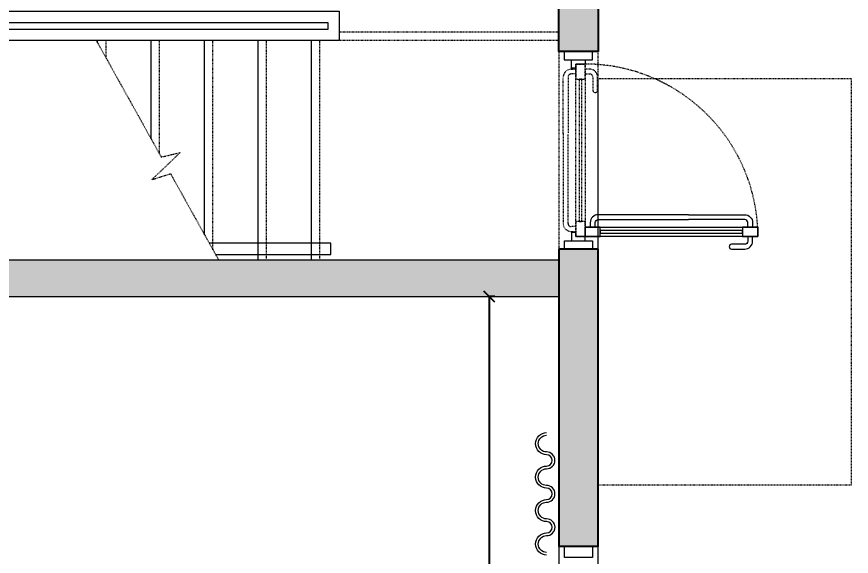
# Model space of a CAD drawing. Header units: inches. Extents: x 18646 to 39869, y 2287 to 7833.
# Drawn here: x 19498.2 to 19646.5, y 4100.5 to 4196.4 of the extents above; entities that cross this region are included whole.
import ezdxf

# ---------------------------------------------------------------- set-up
doc = ezdxf.new("R2010")
doc.units = ezdxf.units.IN
doc.header["$LTSCALE"] = 1.5
doc.header["$MEASUREMENT"] = 0
doc.header["$PDMODE"] = 3
doc.header["$PDSIZE"] = 4
doc.linetypes.add('101-01$0$EOP', pattern=[0.25, 0.2, -0.05])
doc.linetypes.add('HIDDEN', pattern=[0.375, 0.25, -0.125])
for name, color, linetype in [('A-WALL', 4, 'Continuous'), ('A-WALL-EXTR', 2, 'Continuous'), ('I- New Low Partition Wall', 4, '101-01$0$EOP'), ('I-FNSH-DIMS', 7, 'Continuous'), ('I-FURN', 7, 'Continuous'), ('I-GLAZ', 6, 'Continuous'), ('WALL', 4, 'Continuous')]:
    doc.layers.add(name, color=color, linetype=linetype)
doc.layers.add('I-DOOR', color=6, linetype='Continuous', lineweight=20)
doc.styles.add('3 by 16', font='GOTHIC.TTF', dxfattribs={"height": 4})
doc.dimstyles.new('3 by 16', dxfattribs={"dimtxt": 4, "dimasz": 2, "dimexe": 0.18, "dimexo": 0.0625, "dimgap": 0.09, "dimtad": 0, "dimtoh": 1, "dimdec": 0, "dimzin": 0, "dimdsep": 46, "dimlunit": 4, "dimtxsty": '3 by 16', "dimblk": 'OBLIQUE', "dimcen": 0.09, "dimclrd": 256, "dimclrt": 256, "dimadec": 0, "dimazin": 0, "dimtfac": 1, "dimtdec": 0, "dimtofl": 0, "dimtmove": 0, "dimatfit": 3, "dimldrblk": 'OBLIQUE', "dimfxl": 1, "dimfxlon": 1, "dimtolj": 1, "dimtzin": 0, "dimlwd": -1, "dimarcsym": 0})

# ---------------------------------------------------------------- blocks, each defined once
blk = doc.blocks.new('_Oblique')
at = {"color": 0, "linetype": 'ByBlock', "lineweight": -2}
blk.add_line((-0.5, -0.5), (0.5, 0.5), dxfattribs=at)
blk = doc.blocks.new('*D330')
at = {"layer": 'Defpoints', "color": 0, "lineweight": 5, "transparency": 16777216}
for p in [(19594.56, 4146.62), (19582.2, 4030.25), (19594.56, 4030.25)]:
    blk.add_point(p, dxfattribs=at)
at = {"layer": 'I-FNSH-DIMS', "color": 0, "lineweight": -2, "transparency": 16777216}
for p, q in [((19583.2, 4146.62), (19582.02, 4146.62)), ((19583.2, 4030.25), (19582.02, 4030.25))]:
    blk.add_line(p, q, dxfattribs=at)
at = {"layer": 'I-FNSH-DIMS', "transparency": 16777216}
for p, q in [((19582.2, 4146.62), (19582.2, 4093.75)), ((19582.2, 4030.25), (19582.2, 4083.13))]:
    blk.add_line(p, q, dxfattribs=at)
at = {"layer": 'I-FNSH-DIMS', "transparency": 16777216, "xscale": 2, "yscale": 2, "zscale": 2}
for p, rotation in [((19582.2, 4146.62), 90), ((19582.2, 4030.25), 270)]:
    blk.add_blockref('_Oblique', p, dxfattribs=dict(at, rotation=rotation))
at = {"layer": 'I-FNSH-DIMS', "lineweight": 5, "transparency": 16777216, "insert": (19582.2, 4088.44), "char_height": 4, "attachment_point": 5, "rotation": 90, "style": '3 by 16'}
blk.add_mtext('\\A1;9\'-8"', dxfattribs=at)

msp = doc.modelspace()

# ---------------------------------------------------------------- hatches: boundary and pattern name
at = {"layer": 'A-WALL', "lineweight": 5, "transparency": 33554636}
h = msp.add_hatch(color=8, dxfattribs=at)
h.dxf.hatch_style = 1
h.paths.add_polyline_path([(19601.53, 4190.19), (19594.53, 4190.19), (19594.53, 4287.25), (19601.53, 4287.25)])
h = msp.add_hatch(color=8, dxfattribs=at)
h.dxf.hatch_style = 1
h.paths.add_polyline_path([(19601.56, 4155.06), (19594.56, 4155.06), (19594.56, 4102.25), (19601.56, 4102.25)])
h = msp.add_hatch(color=8, dxfattribs=at)
h.dxf.hatch_style = 1
h.paths.add_polyline_path([(19594.56, 4146.62), (19402.84, 4146.62), (19402.84, 4153.12), (19594.56, 4153.12)])

# ---------------------------------------------------------------- linework, layer by layer
for p, q in [((19594.56, 4153.12), (19402.84, 4153.12)), ((19601.56, 4153.12), (19601.53, 4153.12)), ((19402.84, 4146.62), (19594.56, 4146.62)), ((19601.53, 4146.62), (19601.56, 4146.62))]:
    msp.add_line(p, q, dxfattribs=at)
at = {"layer": 'A-WALL-EXTR', "color": 8, "linetype": 'HIDDEN', "lineweight": 5, "ltscale": 0.1, "transparency": 33554636}
for points in [[(19601.53, 4190.19), (19594.53, 4190.19), (19594.53, 4155.06), (19601.53, 4155.06)], [(19597.56, 4157.29), (19597.56, 4187.96), (19599.23, 4187.96), (19599.23, 4157.29)], [(19599.23, 4185.27), (19599.23, 4187.96), (19597.56, 4187.96), (19597.56, 4185.27)], [(19598.62, 4159.98), (19598.62, 4185.27), (19598.17, 4185.27), (19598.17, 4159.98)], [(19601.53, 4185.37), (19646.53, 4185.37), (19646.53, 4113.11), (19601.53, 4113.11)], [(19599.23, 4157.29), (19599.23, 4159.98), (19597.56, 4159.98), (19597.56, 4157.29)]]:
    msp.add_lwpolyline(points, close=True, dxfattribs=at)
for points in [[(19595.34, 4175.62), (19595.34, 4185.64, -0.414214), (19596.74, 4187.04), (19597.56, 4187.04)], [(19599.23, 4186.19), (19600.05, 4186.19, -0.414214), (19600.59, 4185.64), (19600.59, 4183.31, 0.414214), (19601.02, 4182.88), (19601.02, 4182.88, 0.414214), (19601.45, 4183.31), (19601.45, 4185.64, 0.414214), (19600.05, 4187.04), (19599.23, 4187.04)], [(19597.56, 4186.19), (19596.74, 4186.19, 0.414214), (19596.2, 4185.64), (19596.2, 4175.62)], [(19595.34, 4175.62), (19595.34, 4159.61, 0.414214), (19596.74, 4158.21), (19597.56, 4158.21)], [(19597.56, 4159.06), (19596.74, 4159.06, -0.414214), (19596.2, 4159.61), (19596.2, 4175.62)]]:
    msp.add_lwpolyline(points, format="xyb", dxfattribs=at)
msp.add_arc((19599.2, 4157.21), 30.75, 3.2786, 89.9379, dxfattribs=at)
at = {"layer": 'I- New Low Partition Wall', "linetype": 'ByBlock', "lineweight": 5, "transparency": 33554636}
for p, q in [((19512.6, 4191.73), (19512.6, 4192.12)), ((19522.1, 4174.68), (19522.1, 4192.12)), ((19531.6, 4157.63), (19531.6, 4192.12)), ((19541.1, 4153.12), (19541.1, 4192.12)), ((19550.6, 4153.12), (19550.6, 4192.12))]:
    msp.add_line(p, q, dxfattribs=at)
msp.add_lwpolyline([(19555.53, 4192.12), (19440.6, 4192.12), (19440.6, 4197.37), (19555.53, 4197.37), (19555.53, 4192.12), (19555.53, 4192.12)], dxfattribs=at)
msp.add_lwpolyline([(19553.53, 4194.12), (19442.6, 4194.12), (19442.6, 4195.37), (19553.53, 4195.37)], close=True, dxfattribs=at)
at = {"layer": 'I-DOOR', "color": 8, "linetype": 'HIDDEN', "lineweight": 5, "ltscale": 0.25, "transparency": 33554636}
for p, q in [((19594.53, 4193.62), (19555.53, 4193.62)), ((19514.1, 4189.03), (19514.1, 4192.12)), ((19523.6, 4171.98), (19523.6, 4192.12)), ((19533.1, 4154.93), (19533.1, 4192.12)), ((19542.6, 4153.12), (19542.6, 4192.12)), ((19552.1, 4153.12), (19552.1, 4192.12)), ((19594.53, 4192.12), (19555.53, 4192.12))]:
    msp.add_line(p, q, dxfattribs=at)
msp.add_lwpolyline([(19512.38, 4192.12), (19523.91, 4171.43), (19527.29, 4172.23), (19522.21, 4167.39), (19525.55, 4168.48), (19534.11, 4153.12)], dxfattribs=at)
at = {"layer": 'I-DOOR', "color": 6, "transparency": 33554636}
for points in [[(19599.23, 4188.69), (19599.23, 4187.96), (19597.56, 4187.96), (19597.56, 4187.23), (19596.82, 4187.23), (19596.82, 4187.96), (19596.82, 4187.96), (19596.82, 4188.69), (19599.23, 4188.69)], [(19599.23, 4156.56), (19599.23, 4157.29), (19597.56, 4157.29), (19597.56, 4158.02), (19596.82, 4158.02), (19596.82, 4157.29), (19596.82, 4157.29), (19596.82, 4156.56), (19599.23, 4156.56)]]:
    msp.add_lwpolyline(points, dxfattribs=at)
for points in [[(19617.57, 4161.18), (19601.55, 4161.18, 0.414214), (19600.15, 4159.78), (19600.15, 4158.96)], [(19601.01, 4158.96), (19601.01, 4159.78, -0.414214), (19601.55, 4160.33), (19617.57, 4160.33)], [(19617.57, 4161.18), (19627.59, 4161.18, -0.414214), (19628.99, 4159.78), (19628.99, 4158.96)], [(19628.13, 4158.96), (19628.13, 4159.78, 0.414214), (19627.59, 4160.33), (19617.57, 4160.33)], [(19628.13, 4157.29), (19628.13, 4156.47, -0.414214), (19627.59, 4155.93), (19625.25, 4155.93, 0.414214), (19624.83, 4155.5), (19624.83, 4155.5, 0.414214), (19625.25, 4155.07), (19627.59, 4155.07, 0.414214), (19628.99, 4156.47), (19628.99, 4157.29)]]:
    msp.add_lwpolyline(points, format="xyb", dxfattribs=at)
for points in [[(19599.23, 4158.96), (19629.9, 4158.96), (19629.9, 4157.29), (19599.23, 4157.29)], [(19599.23, 4157.29), (19601.92, 4157.29), (19601.92, 4158.96), (19599.23, 4158.96)], [(19627.21, 4157.29), (19629.9, 4157.29), (19629.9, 4158.96), (19627.21, 4158.96)], [(19601.92, 4157.9), (19627.21, 4157.9), (19627.21, 4158.35), (19601.92, 4158.35)]]:
    msp.add_lwpolyline(points, close=True, dxfattribs=at)
at = {"layer": 'I-DOOR', "linetype": 'ByBlock', "lineweight": 5, "transparency": 33554636}
msp.add_lwpolyline([(19533.55, 4154.12), (19554.05, 4154.12), (19554.05, 4156.12), (19554.05, 4156.12), (19532.44, 4156.12)], dxfattribs=at)
at = {"layer": 'I-FURN', "lineweight": 5, "transparency": 33554636}
for points in [[(19592.39, 4100.69, -1), (19592.39, 4104.62, 1), (19592.39, 4106.64, -1), (19592.39, 4110.57, 1), (19592.39, 4112.58, -1), (19592.39, 4116.51, 1), (19592.39, 4118.53, -1), (19592.39, 4122.46, -1)], [(19592.39, 4101.17, -1), (19592.39, 4104.14, 1), (19592.39, 4107.12, -1), (19592.39, 4110.09, 1), (19592.39, 4113.06, -1), (19592.39, 4116.04, 1), (19592.39, 4119.01, -1), (19592.39, 4121.98)]]:
    msp.add_lwpolyline(points, format="xyb", dxfattribs=at)
at = {"layer": 'I-GLAZ', "color": 6, "lineweight": 5, "ltscale": 0.05, "transparency": 33554636}
for points in [[(19595.53, 4188.69), (19600.53, 4188.69), (19600.53, 4190.19), (19595.53, 4190.19)], [(19595.56, 4156.56), (19600.56, 4156.56), (19600.56, 4155.06), (19595.56, 4155.06)], [(19601.56, 4102.25), (19594.56, 4102.25), (19594.56, 4030.25), (19601.56, 4030.25)], [(19595.56, 4102.25), (19600.56, 4102.25), (19600.56, 4100.25), (19595.56, 4100.25)]]:
    msp.add_lwpolyline(points, close=True, dxfattribs=at)
at = {"layer": 'WALL', "ltscale": 0.1, "transparency": 33554636}
for points in [[(19601.53, 4190.19), (19594.53, 4190.19), (19594.53, 4287.25), (19601.53, 4287.25)], [(19601.56, 4155.06), (19594.56, 4155.06), (19594.56, 4102.25), (19601.56, 4102.25)]]:
    msp.add_lwpolyline(points, close=True, dxfattribs=at)

# ---------------------------------------------------------------- dimensions: what is measured, and where the dimension line sits
at = {"layer": 'I-FNSH-DIMS', "lineweight": 5, "transparency": 33554636}
dim = msp.add_linear_dim(base=(19582.2, 4030.25), p1=(19594.56, 4146.62), p2=(19594.56, 4030.25), angle=90, dimstyle='3 by 16', dxfattribs=at)
dim.commit()
dim.dimension.update_dxf_attribs({"geometry": '*D330', "text_midpoint": (19582.2, 4088.44)})

doc.saveas('drawing.dxf')
